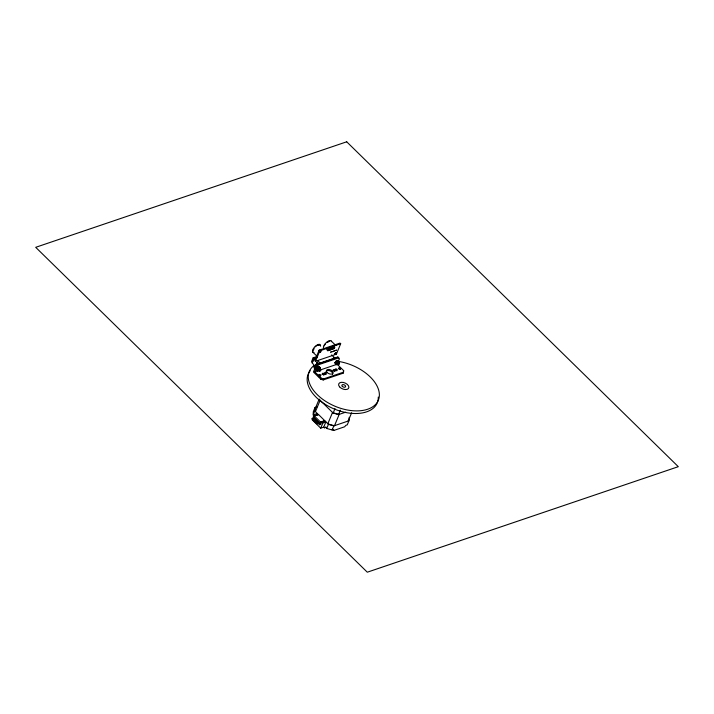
<?xml version="1.0" encoding="UTF-8"?>
<svg xmlns="http://www.w3.org/2000/svg" width="714" height="714" viewBox="0 0 714 714"><rect width="100%" height="100%" fill="white"/><g stroke="black" fill="none" stroke-linecap="round" stroke-linejoin="round"><path stroke-width="1.07" d="M315.713 366.112L316.873 363.337L316.98 364.372A2.642 1.187 -45.6 0 0 314.303 366.969A2.642 1.187 -45.6 0 0 315.347 368.299M318.846 363.747L317.159 362.096L316.98 364.372L317.435 364.283A2.642 1.187 -45.6 0 1 317.801 364.318M338.284 361.498L339.427 358.758L337.829 356.982L317.962 363.729L316.168 365.461L313.446 372.003L320.863 379.268L323.228 379.946L343.104 373.199L343.657 370.637L337.142 364.247L314.785 371.833L321.3 378.215L323.665 378.893L343.532 372.155L343.657 370.637M320.515 368.71L319.39 366.728L320.515 368.71L319.926 369.7M335.071 362.65L336.178 364.675L338.141 363.774A1.937 0.875 -45.6 0 1 336.115 364.113A1.937 0.875 -45.6 0 1 338.088 361.686A1.937 0.875 -45.6 0 1 338.766 363.007L339.016 361.668L337.954 360.427C335.401 360.641 334.714 363.007 336.178 364.675M315.053 407.507L314.776 410.969L313.08 415.048L313.348 411.585L315.053 407.507L317.061 406.819M332.465 429.266L333.715 430.488L344.666 426.767L345.826 425.339L347.245 424.857L348.941 420.778L349.217 417.315M319.39 366.728L317.427 367.63L316.463 369.2L317.605 370.977L319.577 370.066A1.937 0.875 -45.6 0 1 317.551 370.405A1.937 0.875 -45.6 0 1 319.515 367.987A1.937 0.875 -45.6 0 1 320.202 369.308M317.605 370.977C316.882 369.37 318.863 367.862 320.336 367.621M335.937 363.56L337.32 361.828L338.9 361.32M336.749 360.936L336.785 360.9A1.321 0.598 -45.6 0 1 337.231 360.918M316.837 356.581L313.116 357.848L311.545 361.614L312.446 362.489L313.624 359.669M316.989 357.446L313.848 358.508L312.018 362.908L313.946 364.8L313.446 366.005A37.405 22.196 22.6 0 0 332.956 405.338A37.405 22.196 22.6 0 0 379.286 396.565A37.405 22.196 22.6 0 0 337.945 361.346M319.149 350.163L314.794 360.632L315.472 361.293L336.339 354.206L340.694 343.737L340.016 343.077L319.149 350.163L319.827 350.824L340.694 343.737M315.472 361.293L319.827 350.824M315.061 366.844L316.141 365.506L317.07 366.336L314.785 371.833M315.526 366.014L317.159 362.096M318.48 367.05L318.033 367.362L318.444 367.103M328.422 349.414L327.28 348.289L326.726 349.619L327.869 350.744L328.422 349.414L334.732 347.272L333.59 346.156M329.127 350.315L329.681 348.985L328.538 347.861M330.386 349.896L330.948 348.557L329.806 347.432M331.653 349.467L332.206 348.129M332.911 349.03L333.465 347.7L332.331 346.585M320.863 379.268L321.3 378.215M334.732 347.272L334.179 348.602L327.869 350.744M323.228 379.946L323.665 378.893M319.203 399.064L315.775 407.283A17.609 10.451 22.6 0 0 315.436 411.585L320.149 400.277M317.302 413.513L314.321 414.522L312.143 419.752L320.72 428.168L323.701 427.151L325.879 421.92L322.898 422.929L320.72 428.168M336.008 362.908A1.321 0.598 -45.6 0 1 335.437 362.373A1.321 0.598 -45.6 0 1 336.571 361.061L336.937 360.793M313.205 418.574L314.294 415.95L318.515 414.522L328.449 424.357L333.831 425.901L348.941 420.778M314.321 414.522L315.463 415.646L318.515 414.522M319.488 424.732L320.586 422.117L324.808 420.68L321.755 421.804L320.711 424.321L319.488 424.732L313.99 419.341M343.104 373.199L343.532 372.155M333.715 430.488L333.554 429.507L332.126 429.989L326.744 428.445L328.449 424.357M345.594 412.201L338.534 414.602L333.152 413.049L335.009 408.604M332.126 429.989L333.831 425.901M338.534 414.602L340.391 410.148M351.645 412.772L348.218 420.992A17.609 10.451 22.6 0 0 348.628 419.653M317.07 366.336L318.855 364.613L338.731 357.866M315.463 366.175L316.231 365.595M335.294 363.81L335.928 363.462A1.937 0.875 -45.6 0 1 335.642 361.703A1.937 0.875 -45.6 0 1 338.008 360.9L337.954 360.427M323.701 427.151L324.361 427.802L325.459 427.177L326.744 428.445M316.811 357.776L314.008 358.723L313.116 357.848M321.461 362.899L335.071 358.276L331.626 354.903M324.361 427.802L326.2 427.177M316.454 420.368L316.409 419.493L316.293 420.269M333.483 357.892L335.366 358.142L333.59 357.625M316.668 370.084L317.364 369.763A1.937 0.875 -45.6 0 1 316.543 368.915A1.937 0.875 -45.6 0 1 318.31 366.987A1.937 0.875 -45.6 0 1 319.435 367.505M331.269 341.051L335.892 345.576M331.064 347.004L332.206 348.137M335.66 353.546L336.339 354.206M336.383 361.007L337.374 361.793M335.098 362.596L335.982 363.462M312.759 352.1L317.382 356.625M317.659 360.552L320.416 363.248M313.848 358.508L315.775 360.4M317.962 363.729L318.855 364.613M316.347 364.051L317.471 365.157M317.926 367.228L318.81 368.094M317.819 367.308L318.703 368.174M313.446 366.005L314.82 367.353M316.525 368.897L317.373 369.861M314.303 366.969L315.267 367.915M319.488 399.661L333.152 413.049M314.776 410.969L318.444 414.629M321.755 421.804L322.898 422.929M314.294 415.95L320.586 422.117M337.829 356.982L338.525 357.875M378.286 397.064A37.405 22.196 22.6 0 1 335.714 409.586A37.405 22.196 22.6 0 1 310.188 370.771M319.836 350.181A1.053 0.473 -45.6 0 1 320.497 350.52A1.053 0.473 -45.6 0 1 319.381 351.654M319.06 351.681A1.053 0.473 -45.6 0 1 319.417 350.494M335.91 352.395A1.053 0.473 -45.6 0 1 335.294 353.305A1.053 0.473 -45.6 0 1 334.447 353.644M323.433 347.78A5.284 2.374 -45.6 0 1 327.03 341.952A5.284 2.374 -45.6 0 1 331.528 341.658M314.008 352.546A5.284 2.374 -45.6 0 1 315.07 346.549A5.284 2.374 -45.6 0 1 320.577 346.192M313.044 351.074A4.579 2.062 -45.6 0 1 313.062 350.369M313.321 349.521A4.579 2.062 -45.6 0 1 313.794 348.602M315.267 346.799A4.579 2.062 -45.6 0 1 317.087 345.424M317.971 345.023A4.579 2.062 -45.6 0 1 318.756 344.853M319.39 344.933A4.579 2.062 -45.6 0 1 319.836 345.246M324.254 345.817A4.579 2.062 -45.6 0 1 325.397 343.969M327.092 342.318A4.579 2.062 -45.6 0 1 329.681 341.149M313.544 349.744A4.579 2.062 -45.6 0 1 314.026 348.825M318.194 345.246A4.579 2.062 -45.6 0 1 318.979 345.076M327.315 342.541A4.579 2.062 -45.6 0 1 328.235 341.935M338.606 368.799A1.053 0.625 22.6 0 1 340.266 369.575M335.125 369.986A1.053 0.625 22.6 0 1 336.812 370.923M333.143 370.655A1.053 0.625 22.6 0 1 334.821 371.61M326.066 372.431A3.525 2.088 22.6 0 1 329.556 370.691A3.525 2.088 22.6 0 1 332.519 374.341M324.049 373.806A1.053 0.625 22.6 0 1 325.879 374.484M322.041 374.439A1.053 0.625 22.6 0 1 323.861 375.136M319.417 376.867A1.053 0.625 22.6 0 1 318.908 376.653M318.703 376.492A1.053 0.625 22.6 0 1 318.399 375.948M318.899 375.502A1.053 0.625 22.6 0 1 320.113 375.912M319.024 367.362A1.312 0.589 -45.6 0 0 317.98 367.433A1.312 0.589 -45.6 0 0 317.025 368.781A1.16 0.527 -45.6 0 1 318.096 367.558M337.472 363.845A1.16 0.527 -45.6 0 1 336.758 363.435A1.16 0.527 -45.6 0 1 338.034 362.194A1.16 0.527 -45.6 0 1 338.302 363.033M337.419 363.703A1.053 0.473 -45.6 0 1 336.767 363.337A1.053 0.473 -45.6 0 1 337.927 362.212A1.053 0.473 -45.6 0 1 338.168 362.971M335.937 362.899A1.053 0.473 -45.6 0 1 335.964 362.132M336.303 361.712A1.053 0.473 -45.6 0 1 336.722 361.4M312.893 360.267A1.758 0.794 -45.6 0 1 313 359.419M314.151 358.098A1.758 0.794 -45.6 0 1 315.115 357.723M315.24 369.12A2.642 1.187 -45.6 0 1 316.909 365.898M335.821 358.044A2.642 1.187 -45.6 0 1 336.187 358.089M318.908 370.147A1.16 0.527 -45.6 0 1 318.221 369.656A1.053 0.473 -45.6 0 1 319.479 368.486A1.053 0.473 -45.6 0 1 319.453 369.486M319.569 369.575A1.16 0.527 -45.6 0 0 319.595 368.478A1.16 0.527 -45.6 0 0 318.221 369.656A1.053 0.473 -45.6 0 0 318.846 370.004M317.221 368.835A1.053 0.473 -45.6 0 1 317.391 368.433M317.73 368.013A1.053 0.473 -45.6 0 1 318.149 367.701M314.606 366.478A1.901 0.857 -45.6 0 1 316.284 364.899A1.901 0.857 -45.6 0 1 317.302 365.327M314.535 367.639A1.901 0.857 -45.6 0 1 314.446 366.853M314.803 366.675A1.901 0.857 -45.6 0 1 317.337 365.068M328.502 350.012L329.029 349.619L328.529 349.949M329.77 349.583L330.305 349.226L329.77 349.583M330.752 352.216L331.278 351.815L330.769 352.145M331.028 349.164L331.546 348.771L331.028 349.164M332.019 351.788L332.554 351.431L332.037 351.716M332.296 348.727L332.813 348.334L332.296 348.727M333.277 351.368L333.795 350.976L333.295 351.297M333.554 348.298L334.072 347.905L333.554 348.298M334.536 350.931L335.062 350.529L334.536 350.931M335.803 350.503L336.321 350.11L335.803 350.503M312.08 418.645L312.553 419.35L312.08 418.645M312.982 419.529L313.455 420.234L312.982 419.529M313.883 420.412L314.356 421.117L313.883 420.412M314.338 417.877L314.82 418.582L314.338 417.877M314.776 421.287L315.249 421.992L314.776 421.287M315.24 418.761L315.713 419.466L315.24 418.761M315.677 422.17L316.15 422.875L315.677 422.17M316.579 423.054L317.052 423.759L316.579 423.054M317.043 420.519L317.516 421.224L317.043 420.519M317.935 421.403L318.408 422.108L317.935 421.403M318.837 422.286L319.31 422.991L318.837 422.286M332.546 412.415L327.833 423.723A17.609 10.451 22.6 0 0 334.509 425.642L339.221 414.334A17.609 10.451 22.6 0 1 332.546 412.415M346.709 141.8L35.7 247.321L367.291 572.2L678.3 466.679L346.709 141.8M320.265 352.225A1.053 0.473 -45.6 0 0 321.139 350.797A1.053 0.473 -45.6 0 0 319.747 351.574A1.053 0.473 -45.6 0 0 320.265 352.225M335.651 354.198A1.053 0.473 -45.6 0 0 336.535 352.77A1.053 0.473 -45.6 0 0 335.143 353.546A1.053 0.473 -45.6 0 0 335.651 354.198M327.271 372.601A3.525 2.088 22.6 0 0 332.956 373.288A3.525 2.088 22.6 0 0 329.118 369.459A3.525 2.088 22.6 0 0 327.271 372.601M333.509 370.521A1.053 0.625 22.6 0 0 335.205 370.718A1.053 0.625 22.6 0 0 334.045 369.575A1.053 0.625 22.6 0 0 333.509 370.521M324.593 373.583A1.053 0.625 22.6 0 0 326.289 373.77A1.053 0.625 22.6 0 0 325.12 372.628A1.053 0.625 22.6 0 0 324.593 373.583M335.5 369.852A1.053 0.625 22.6 0 0 337.195 370.039A1.053 0.625 22.6 0 0 336.026 368.897A1.053 0.625 22.6 0 0 335.5 369.852M322.558 374.207A1.053 0.625 22.6 0 0 324.263 374.422A1.053 0.625 22.6 0 0 323.121 373.27A1.053 0.625 22.6 0 0 322.558 374.207M338.971 368.665A1.053 0.625 22.6 0 0 340.676 368.861A1.053 0.625 22.6 0 0 339.507 367.719A1.053 0.625 22.6 0 0 338.971 368.665M319.14 375.448A1.053 0.625 22.6 0 0 320.818 375.573A1.053 0.625 22.6 0 0 319.577 374.448A1.053 0.625 22.6 0 0 319.14 375.448M338.436 364.872A1.053 0.473 -45.6 0 0 339.498 363.462A1.053 0.473 -45.6 0 0 338.159 364.015A1.053 0.473 -45.6 0 0 338.436 364.872M319.836 371.155A1.053 0.473 -45.6 0 0 320.889 369.736A1.053 0.473 -45.6 0 0 319.551 370.298A1.053 0.473 -45.6 0 0 319.836 371.155M339.561 386.845A5.426 3.222 22.6 0 0 348.45 388.505A5.426 3.222 22.6 0 0 343.22 382.427A5.426 3.222 22.6 0 0 339.561 386.845M342.354 386.399A1.972 1.169 22.6 0 0 345.522 386.756A1.972 1.169 22.6 0 0 343.345 384.623A1.972 1.169 22.6 0 0 342.354 386.399"/></g></svg>
